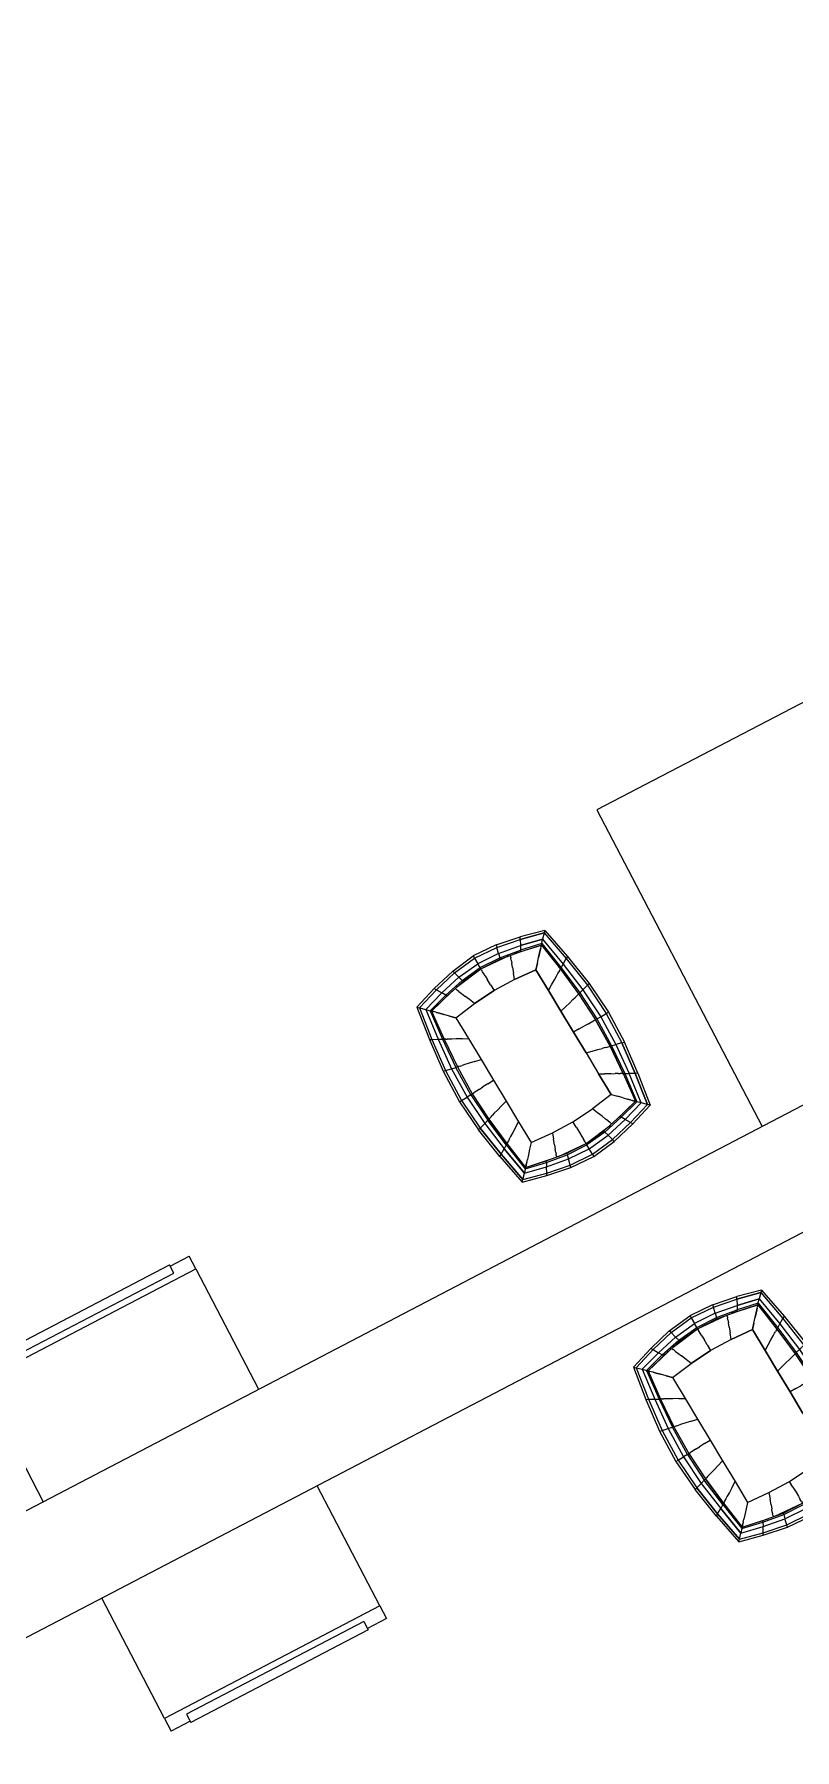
# Model space of a CAD drawing. Header units: metres. Extents: x -217 to -108, y -304 to -188.
# Drawn here: x -142.117 to -140.766, y -229.452 to -226.402 of the extents above; entities that cross this region are included whole.
import ezdxf

# ---------------------------------------------------------------- set-up
doc = ezdxf.new("R2010")
doc.units = ezdxf.units.M
for name, color, linetype, lineweight in [('A-FLOR', 192, 'Continuous', 9), ('A-WALL', 113, 'Continuous', 9), ('G-IMPT', 8, 'Continuous', 9), ('Q-CASE', 31, 'Continuous', 9), ('Q-SPCQ', 91, 'Continuous', 9)]:
    doc.layers.add(name, color=color, linetype=linetype, lineweight=lineweight)

# ---------------------------------------------------------------- blocks, each defined once
blk = doc.blocks.new('Vanity_Five_Sinks_3959 - 25_ Deep-V86-Nivel 3')
at = {"layer": 'Q-CASE'}
for p, q in [((3.0304, -0.635), (3.0304, 0)), ((-1.3275, -0.635), (3.0304, -0.635))]:
    blk.add_line(p, q, dxfattribs=at)
blk = doc.blocks.new('Wastebasket01 - 11ZWBK01_dwg-V96-Nivel 3')
at = {"layer": 'G-IMPT'}
for p, q in [((-0.1326, 0.1813), (-0.0892, 0.1939)), ((-0.1294, 0.178), (-0.087, 0.19)), ((-0.1294, 0.178), (-0.087, 0.19)), ((-0.0892, 0.1939), (-0.045, 0.2038)), ((-0.0892, 0.1939), (-0.087, 0.19)), ((-0.087, 0.19), (-0.0439, 0.1994)), ((-0.087, 0.19), (-0.0439, 0.1994)), ((-0.087, 0.19), (-0.0815, 0.1804)), ((-0.0815, 0.1804), (-0.0411, 0.1885)), ((-0.0815, 0.1804), (-0.0411, 0.1885)), ((-0.045, 0.2038), (0, 0.2079)), ((-0.0439, 0.1994), (-0.045, 0.2038)), ((-0.0439, 0.1994), (0, 0.2033)), ((-0.0439, 0.1994), (0, 0.2033)), ((-0.0439, 0.1994), (-0.0411, 0.1885)), ((-0.0411, 0.1885), (0, 0.1919)), ((-0.0411, 0.1885), (0, 0.1919)), ((-0.0391, 0.1809), (-0.0411, 0.1885)), ((-0.0391, 0.1809), (0, 0.1839)), ((0.045, 0.2038), (0, 0.2079)), ((0, 0.2079), (0, 0.2033)), ((0, 0.2033), (0.0439, 0.1994)), ((0, 0.2033), (0, 0.1919)), ((0, 0.2033), (0.0439, 0.1994)), ((0.0411, 0.1885), (0, 0.1919)), ((0.0411, 0.1885), (0, 0.1919)), ((0, 0.1839), (0, 0.1919)), ((0, 0.1839), (0, 0.1811)), ((0, 0.1839), (0.0391, 0.1809)), ((0.0411, 0.1885), (0.0391, 0.1809)), ((0.0411, 0.1885), (0.0439, 0.1994)), ((0.0411, 0.1885), (0.0815, 0.1804)), ((0.0411, 0.1885), (0.0815, 0.1804)), ((0.045, 0.2038), (0.0439, 0.1994)), ((0.0439, 0.1994), (0.087, 0.19)), ((0.0439, 0.1994), (0.087, 0.19)), ((0.045, 0.2038), (0.0892, 0.1939)), ((0.087, 0.19), (0.0815, 0.1804)), ((0.087, 0.19), (0.0892, 0.1939)), ((0.1294, 0.178), (0.087, 0.19)), ((0.087, 0.19), (0.1294, 0.178)), ((0.1326, 0.1813), (0.0892, 0.1939)), ((-0.1326, 0.1813), (-0.1433, 0.1207)), ((-0.1294, 0.178), (-0.1394, 0.1185)), ((-0.1294, 0.178), (-0.1394, 0.1185)), ((-0.1326, 0.1813), (-0.1294, 0.178)), ((-0.1326, 0.1813), (-0.1294, 0.178)), ((-0.1213, 0.17), (-0.1297, 0.1131)), ((-0.1213, 0.17), (-0.1297, 0.1131)), ((-0.1294, 0.178), (-0.1213, 0.17)), ((-0.1294, 0.178), (-0.1213, 0.17)), ((-0.1158, 0.1641), (-0.123, 0.1092)), ((-0.1213, 0.17), (-0.0815, 0.1804)), ((-0.1213, 0.17), (-0.0815, 0.1804)), ((-0.1213, 0.17), (-0.1158, 0.1641)), ((-0.1213, 0.17), (-0.1158, 0.1641)), ((-0.1139, 0.1621), (-0.1206, 0.1078)), ((-0.1139, 0.1621), (-0.1206, 0.1078)), ((-0.1158, 0.1641), (-0.0777, 0.1735)), ((-0.1139, 0.1621), (-0.1158, 0.1641)), ((-0.1139, 0.1621), (-0.1158, 0.1641)), ((-0.1139, 0.1621), (-0.0652, 0.1733)), ((-0.1139, 0.1621), (-0.0764, 0.1711)), ((-0.1128, 0.1609), (-0.1139, 0.1621)), ((-0.1139, 0.1621), (-0.1128, 0.1609)), ((-0.1128, 0.1609), (-0.1116, 0.1596)), ((-0.1116, 0.1596), (-0.1128, 0.1609)), ((-0.1099, 0.1579), (-0.1116, 0.1596)), ((-0.1099, 0.1579), (-0.1116, 0.1596)), ((-0.1077, 0.1555), (-0.1099, 0.1579)), ((-0.1077, 0.1555), (-0.1099, 0.1579)), ((-0.1039, 0.1515), (-0.1077, 0.1555)), ((-0.1077, 0.1555), (-0.1039, 0.1515)), ((-0.0777, 0.1735), (-0.0815, 0.1804)), ((-0.0777, 0.1735), (-0.0391, 0.1809)), ((-0.0764, 0.1711), (-0.0777, 0.1735)), ((-0.0764, 0.1711), (-0.0384, 0.1782)), ((-0.0569, 0.1736), (-0.0563, 0.1719)), ((-0.0554, 0.1698), (-0.0563, 0.1719)), ((-0.0543, 0.1668), (-0.0554, 0.1698)), ((-0.0543, 0.1668), (-0.0523, 0.1618)), ((-0.054, 0.1754), (0, 0.1811)), ((-0.0523, 0.1618), (-0.0494, 0.1544)), ((-0.0457, 0.1448), (-0.0494, 0.1544)), ((-0.0391, 0.1809), (-0.0384, 0.1782)), ((-0.0384, 0.1782), (0, 0.1811)), ((0, 0.1811), (0.054, 0.1754)), ((0, 0.1795), (0, 0.1811)), ((0, 0.1811), (0.0384, 0.1782)), ((0, 0.1795), (0, 0.1777)), ((0, 0.1753), (0, 0.1777)), ((0, 0.172), (0, 0.1753)), ((0, 0.1666), (0, 0.172)), ((0, 0.1666), (0, 0.1584)), ((0, 0.1479), (0, 0.1584)), ((0.0384, 0.1782), (0.0391, 0.1809)), ((0.0384, 0.1782), (0.0764, 0.1711)), ((0.0391, 0.1809), (0.0777, 0.1735)), ((0.0494, 0.1544), (0.0457, 0.1448)), ((0.0494, 0.1544), (0.0523, 0.1618)), ((0.0543, 0.1668), (0.0523, 0.1618)), ((0.0543, 0.1668), (0.0554, 0.1698)), ((0.0563, 0.1719), (0.0554, 0.1698)), ((0.0563, 0.1719), (0.0569, 0.1736)), ((0.1139, 0.1621), (0.0652, 0.1733)), ((0.0764, 0.1711), (0.0777, 0.1735)), ((0.0764, 0.1711), (0.1139, 0.1621)), ((0.0815, 0.1804), (0.0777, 0.1735)), ((0.1158, 0.1641), (0.0777, 0.1735)), ((0.1213, 0.17), (0.0815, 0.1804)), ((0.0815, 0.1804), (0.1213, 0.17)), ((0.1039, 0.1515), (0.1077, 0.1555)), ((0.1077, 0.1555), (0.1039, 0.1515)), ((0.1099, 0.1579), (0.1077, 0.1555)), ((0.1077, 0.1555), (0.1099, 0.1579)), ((0.1099, 0.1579), (0.1116, 0.1596)), ((0.1099, 0.1579), (0.1116, 0.1596)), ((0.1116, 0.1596), (0.1128, 0.1609)), ((0.1116, 0.1596), (0.1128, 0.1609)), ((0.1128, 0.1609), (0.1139, 0.1621)), ((0.1139, 0.1621), (0.1128, 0.1609)), ((0.1158, 0.1641), (0.1139, 0.1621)), ((0.1158, 0.1641), (0.1139, 0.1621)), ((0.1139, 0.1621), (0.1206, 0.1078)), ((0.1139, 0.1621), (0.1206, 0.1078)), ((0.1158, 0.1641), (0.1213, 0.17)), ((0.1158, 0.1641), (0.1213, 0.17)), ((0.1158, 0.1641), (0.123, 0.1092)), ((0.1294, 0.178), (0.1213, 0.17)), ((0.1294, 0.178), (0.1213, 0.17)), ((0.1213, 0.17), (0.1297, 0.1131)), ((0.1213, 0.17), (0.1297, 0.1131)), ((0.1326, 0.1813), (0.1294, 0.178)), ((0.1326, 0.1813), (0.1294, 0.178)), ((0.1294, 0.178), (0.1394, 0.1185)), ((0.1294, 0.178), (0.1394, 0.1185)), ((0.1326, 0.1813), (0.1433, 0.1207)), ((-0.1039, 0.1515), (-0.0983, 0.1457)), ((-0.0983, 0.1457), (-0.1039, 0.1515)), ((-0.091, 0.138), (-0.0983, 0.1457)), ((-0.091, 0.138), (-0.0983, 0.1457)), ((-0.0829, 0.1294), (-0.091, 0.138)), ((-0.091, 0.138), (-0.0829, 0.1294)), ((-0.0829, 0.1294), (-0.0415, 0.134)), ((-0.0829, 0.1294), (-0.0415, 0.134)), ((-0.0829, 0.1294), (-0.0829, 0.0863)), ((-0.0829, 0.1294), (-0.0829, 0.0863)), ((-0.0415, 0.134), (-0.0457, 0.1448)), ((0, 0.1361), (-0.0415, 0.134)), ((-0.0415, 0.134), (0, 0.1361)), ((0, 0.1479), (0, 0.1361)), ((0.0415, 0.134), (0, 0.1361)), ((0.0415, 0.134), (0, 0.1361)), ((0.0415, 0.134), (0.0457, 0.1448)), ((0.0829, 0.1294), (0.0415, 0.134)), ((0.0415, 0.134), (0.0829, 0.1294)), ((0.091, 0.138), (0.0829, 0.1294)), ((0.0829, 0.1294), (0.091, 0.138)), ((0.0829, 0.0863), (0.0829, 0.1294)), ((0.0829, 0.1294), (0.0829, 0.0863)), ((0.091, 0.138), (0.0983, 0.1457)), ((0.091, 0.138), (0.0983, 0.1457)), ((0.1039, 0.1515), (0.0983, 0.1457)), ((0.0983, 0.1457), (0.1039, 0.1515)), ((-0.1433, 0.1207), (-0.1515, 0.0599)), ((-0.1394, 0.1185), (-0.1471, 0.0587)), ((-0.1394, 0.1185), (-0.1471, 0.0587)), ((-0.1433, 0.1207), (-0.1394, 0.1185)), ((-0.1394, 0.1185), (-0.1297, 0.1131)), ((-0.1297, 0.1131), (-0.1362, 0.056)), ((-0.1297, 0.1131), (-0.1362, 0.056)), ((-0.1297, 0.1131), (-0.123, 0.1092)), ((-0.123, 0.1092), (-0.1285, 0.0541)), ((-0.1206, 0.1078), (-0.1258, 0.0534)), ((-0.1206, 0.1078), (-0.1258, 0.0534)), ((-0.1206, 0.1078), (-0.123, 0.1092)), ((-0.1206, 0.1078), (-0.1193, 0.1071)), ((-0.1178, 0.1062), (-0.1193, 0.1071)), ((-0.1178, 0.1062), (-0.1158, 0.1051)), ((-0.113, 0.1035), (-0.1158, 0.1051)), ((-0.1085, 0.1009), (-0.113, 0.1035)), ((-0.1017, 0.097), (-0.1085, 0.1009)), ((-0.0928, 0.0919), (-0.1017, 0.097)), ((-0.0928, 0.0919), (-0.0829, 0.0863)), ((0.0829, 0.0863), (0.0928, 0.0919)), ((0.0928, 0.0919), (0.1017, 0.097)), ((0.1017, 0.097), (0.1085, 0.1009)), ((0.1085, 0.1009), (0.113, 0.1035)), ((0.113, 0.1035), (0.1158, 0.1051)), ((0.1178, 0.1062), (0.1158, 0.1051)), ((0.1178, 0.1062), (0.1193, 0.1071)), ((0.1193, 0.1071), (0.1206, 0.1078)), ((0.1206, 0.1078), (0.123, 0.1092)), ((0.1206, 0.1078), (0.1258, 0.0534)), ((0.1206, 0.1078), (0.1258, 0.0534)), ((0.123, 0.1092), (0.1297, 0.1131)), ((0.123, 0.1092), (0.1285, 0.0541)), ((0.1297, 0.1131), (0.1394, 0.1185)), ((0.1297, 0.1131), (0.1362, 0.056)), ((0.1297, 0.1131), (0.1362, 0.056)), ((0.1433, 0.1207), (0.1394, 0.1185)), ((0.1394, 0.1185), (0.1471, 0.0587)), ((0.1394, 0.1185), (0.1471, 0.0587)), ((0.1433, 0.1207), (0.1515, 0.0599)), ((-0.0829, 0.0863), (-0.0829, 0.0432)), ((-0.0829, 0.0863), (-0.0829, 0.0432)), ((0.0829, 0.0432), (0.0829, 0.0863)), ((0.0829, 0.0863), (0.0829, 0.0432)), ((-0.1515, 0.0599), (-0.1547, -0.0015)), ((-0.1515, 0.0599), (-0.1471, 0.0587)), ((-0.1471, 0.0587), (-0.1501, -0.0015)), ((-0.1471, 0.0587), (-0.1501, -0.0015)), ((-0.1471, 0.0587), (-0.1362, 0.056)), ((-0.1362, 0.056), (-0.1387, -0.0015)), ((-0.1362, 0.056), (-0.1387, -0.0015)), ((-0.1362, 0.056), (-0.1285, 0.0541)), ((-0.1307, -0.0012), (-0.1285, 0.0541)), ((-0.1258, 0.0534), (-0.1285, 0.0541)), ((-0.1258, 0.0534), (-0.1279, -0.0012)), ((-0.1258, 0.0534), (-0.1279, -0.0012)), ((-0.1258, 0.0534), (-0.1243, 0.0531)), ((-0.1226, 0.0526), (-0.1243, 0.0531)), ((-0.1204, 0.0521), (-0.1226, 0.0526)), ((-0.1204, 0.0521), (-0.1172, 0.0513)), ((-0.112, 0.0501), (-0.1172, 0.0513)), ((-0.1042, 0.0482), (-0.112, 0.0501)), ((-0.0942, 0.0458), (-0.1042, 0.0482)), ((-0.0942, 0.0458), (-0.0829, 0.0432)), ((-0.0829, 0.0432), (-0.0829, 0)), ((-0.0829, 0.0432), (-0.0829, 0)), ((0.0829, 0.0432), (0.0942, 0.0458)), ((0.0829, 0), (0.0829, 0.0432)), ((0.0829, 0.0432), (0.0829, 0)), ((0.0942, 0.0458), (0.1042, 0.0482)), ((0.112, 0.0501), (0.1042, 0.0482)), ((0.112, 0.0501), (0.1172, 0.0513)), ((0.1204, 0.0521), (0.1172, 0.0513)), ((0.1204, 0.0521), (0.1226, 0.0526)), ((0.1243, 0.0531), (0.1226, 0.0526)), ((0.1243, 0.0531), (0.1258, 0.0534)), ((0.1258, 0.0534), (0.1285, 0.0541)), ((0.1258, 0.0534), (0.1279, -0.0012)), ((0.1258, 0.0534), (0.1279, -0.0012)), ((0.1362, 0.056), (0.1285, 0.0541)), ((0.1285, 0.0541), (0.1307, -0.0012)), ((0.1471, 0.0587), (0.1362, 0.056)), ((0.1362, 0.056), (0.1387, -0.0015)), ((0.1362, 0.056), (0.1387, -0.0015)), ((0.1515, 0.0599), (0.1471, 0.0587)), ((0.1471, 0.0587), (0.1501, -0.0015)), ((0.1471, 0.0587), (0.1501, -0.0015)), ((0.1515, 0.0599), (0.1547, -0.0015)), ((-0.1547, -0.0015), (-0.1513, -0.0618)), ((-0.1547, -0.0015), (-0.1501, -0.0015)), ((-0.1501, -0.0015), (-0.147, -0.0607)), ((-0.1501, -0.0015), (-0.1387, -0.0015)), ((-0.1501, -0.0015), (-0.147, -0.0607)), ((-0.1307, -0.0012), (-0.1387, -0.0015)), ((-0.1387, -0.0015), (-0.1361, -0.0579)), ((-0.1387, -0.0015), (-0.1361, -0.0579)), ((-0.1307, -0.0012), (-0.1279, -0.0012)), ((-0.1307, -0.0012), (-0.1284, -0.0557)), ((-0.1263, -0.0011), (-0.1279, -0.0012)), ((-0.1279, -0.0012), (-0.1258, -0.055)), ((-0.1279, -0.0012), (-0.1258, -0.055)), ((-0.1263, -0.0011), (-0.1245, -0.0011)), ((-0.1222, -0.001), (-0.1245, -0.0011)), ((-0.1188, -0.0009), (-0.1222, -0.001)), ((-0.1134, -0.0008), (-0.1188, -0.0009)), ((-0.1134, -0.0008), (-0.1052, -0.0006)), ((-0.0947, -0.0003), (-0.1052, -0.0006)), ((-0.0947, -0.0003), (-0.0829, 0)), ((-0.0829, 0), (-0.0829, -0.0432)), ((-0.0829, 0), (-0.0829, -0.0432)), ((0.0829, -0.0432), (0.0829, 0)), ((0.0829, 0), (0.0829, -0.0432)), ((0.0947, -0.0003), (0.0829, 0)), ((0.0947, -0.0003), (0.1052, -0.0006)), ((0.1134, -0.0008), (0.1052, -0.0006)), ((0.1134, -0.0008), (0.1188, -0.0009)), ((0.1188, -0.0009), (0.1222, -0.001)), ((0.1222, -0.001), (0.1245, -0.0011)), ((0.1263, -0.0011), (0.1245, -0.0011)), ((0.1279, -0.0012), (0.1258, -0.055)), ((0.1258, -0.055), (0.1279, -0.0012)), ((0.1263, -0.0011), (0.1279, -0.0012)), ((0.1307, -0.0012), (0.1279, -0.0012)), ((0.1307, -0.0012), (0.1284, -0.0557)), ((0.1307, -0.0012), (0.1387, -0.0015)), ((0.1387, -0.0015), (0.1361, -0.0579)), ((0.1387, -0.0015), (0.1361, -0.0579)), ((0.1387, -0.0015), (0.1501, -0.0015)), ((0.1501, -0.0015), (0.147, -0.0607)), ((0.1501, -0.0015), (0.147, -0.0607)), ((0.1501, -0.0015), (0.1547, -0.0015)), ((0.1547, -0.0015), (0.1513, -0.0618)), ((-0.1513, -0.0618), (-0.147, -0.0607)), ((-0.147, -0.0607), (-0.1361, -0.0579)), ((-0.147, -0.0607), (-0.1393, -0.1195)), ((-0.1393, -0.1195), (-0.147, -0.0607)), ((-0.1361, -0.0579), (-0.1284, -0.0557)), ((-0.1361, -0.0579), (-0.1296, -0.1141)), ((-0.1361, -0.0579), (-0.1296, -0.1141)), ((-0.1284, -0.0557), (-0.1258, -0.055)), ((-0.1229, -0.11), (-0.1284, -0.0557)), ((-0.1243, -0.0546), (-0.1258, -0.055)), ((-0.1258, -0.055), (-0.1206, -0.1086)), ((-0.1206, -0.1086), (-0.1258, -0.055)), ((-0.1225, -0.0541), (-0.1243, -0.0546)), ((-0.1203, -0.0535), (-0.1225, -0.0541)), ((-0.1203, -0.0535), (-0.1171, -0.0526)), ((-0.112, -0.0511), (-0.1171, -0.0526)), ((-0.1042, -0.049), (-0.112, -0.0511)), ((-0.0942, -0.0462), (-0.1042, -0.049)), ((-0.0942, -0.0462), (-0.0829, -0.0432)), ((-0.0829, -0.0432), (-0.0829, -0.0863)), ((-0.0829, -0.0432), (-0.0829, -0.0863)), ((0.0829, -0.0432), (0.0829, -0.0863)), ((0.0829, -0.0432), (0.0829, -0.0863)), ((0.0829, -0.0432), (0.0942, -0.0462)), ((0.0942, -0.0462), (0.1042, -0.049)), ((0.1042, -0.049), (0.112, -0.0511)), ((0.1171, -0.0526), (0.112, -0.0511)), ((0.1171, -0.0526), (0.1203, -0.0535)), ((0.1203, -0.0535), (0.1225, -0.0541)), ((0.1206, -0.1086), (0.1258, -0.055)), ((0.1258, -0.055), (0.1206, -0.1086)), ((0.1225, -0.0541), (0.1243, -0.0546)), ((0.1284, -0.0557), (0.1229, -0.11)), ((0.1258, -0.055), (0.1243, -0.0546)), ((0.1258, -0.055), (0.1284, -0.0557)), ((0.1284, -0.0557), (0.1361, -0.0579)), ((0.1361, -0.0579), (0.1296, -0.1141)), ((0.1361, -0.0579), (0.1296, -0.1141)), ((0.147, -0.0607), (0.1361, -0.0579)), ((0.1393, -0.1195), (0.147, -0.0607)), ((0.147, -0.0607), (0.1393, -0.1195)), ((0.147, -0.0607), (0.1513, -0.0618)), ((-0.1432, -0.1217), (-0.1513, -0.0618)), ((-0.0928, -0.0921), (-0.0829, -0.0863)), ((-0.0829, -0.0863), (-0.0829, -0.1294)), ((-0.0829, -0.0863), (-0.0829, -0.1294)), ((0.0829, -0.1294), (0.0829, -0.0863)), ((0.0829, -0.0863), (0.0829, -0.1294)), ((0.0829, -0.0863), (0.0928, -0.0921)), ((0.1432, -0.1217), (0.1513, -0.0618)), ((-0.1432, -0.1217), (-0.1393, -0.1195)), ((-0.1432, -0.1217), (-0.1326, -0.1813)), ((-0.1393, -0.1195), (-0.1296, -0.1141)), ((-0.1294, -0.178), (-0.1393, -0.1195)), ((-0.1393, -0.1195), (-0.1294, -0.178)), ((-0.1229, -0.11), (-0.1296, -0.1141)), ((-0.1213, -0.17), (-0.1296, -0.1141)), ((-0.1296, -0.1141), (-0.1213, -0.17)), ((-0.1229, -0.11), (-0.1206, -0.1086)), ((-0.1229, -0.11), (-0.1158, -0.1641)), ((-0.1193, -0.1078), (-0.1206, -0.1086)), ((-0.1139, -0.1621), (-0.1206, -0.1086)), ((-0.1206, -0.1086), (-0.1139, -0.1621)), ((-0.1177, -0.1069), (-0.1193, -0.1078)), ((-0.1158, -0.1058), (-0.1177, -0.1069)), ((-0.113, -0.1041), (-0.1158, -0.1058)), ((-0.1084, -0.1014), (-0.113, -0.1041)), ((-0.1016, -0.0974), (-0.1084, -0.1014)), ((-0.0928, -0.0921), (-0.1016, -0.0974)), ((0.1016, -0.0974), (0.0928, -0.0921)), ((0.1016, -0.0974), (0.1084, -0.1014)), ((0.113, -0.1041), (0.1084, -0.1014)), ((0.113, -0.1041), (0.1158, -0.1058)), ((0.1206, -0.1086), (0.1139, -0.1621)), ((0.1206, -0.1086), (0.1139, -0.1621)), ((0.1177, -0.1069), (0.1158, -0.1058)), ((0.1229, -0.11), (0.1158, -0.1641)), ((0.1193, -0.1078), (0.1177, -0.1069)), ((0.1193, -0.1078), (0.1206, -0.1086)), ((0.1206, -0.1086), (0.1229, -0.11)), ((0.1213, -0.17), (0.1296, -0.1141)), ((0.1213, -0.17), (0.1296, -0.1141)), ((0.1229, -0.11), (0.1296, -0.1141)), ((0.1393, -0.1195), (0.1294, -0.178)), ((0.1294, -0.178), (0.1393, -0.1195)), ((0.1393, -0.1195), (0.1296, -0.1141)), ((0.1432, -0.1217), (0.1326, -0.1813)), ((0.1432, -0.1217), (0.1393, -0.1195)), ((-0.1077, -0.1555), (-0.1039, -0.1515)), ((-0.1077, -0.1555), (-0.1039, -0.1515)), ((-0.0983, -0.1457), (-0.1039, -0.1515)), ((-0.0983, -0.1457), (-0.1039, -0.1515)), ((-0.091, -0.138), (-0.0983, -0.1457)), ((-0.091, -0.138), (-0.0983, -0.1457)), ((-0.0829, -0.1294), (-0.091, -0.138)), ((-0.0829, -0.1294), (-0.091, -0.138)), ((-0.0829, -0.1294), (-0.0415, -0.134)), ((-0.0829, -0.1294), (-0.0415, -0.134)), ((-0.0494, -0.1544), (-0.0457, -0.1448)), ((-0.0415, -0.134), (-0.0457, -0.1448)), ((-0.0415, -0.134), (0, -0.1361)), ((-0.0415, -0.134), (0, -0.1361)), ((0, -0.1361), (0.0415, -0.134)), ((0, -0.1361), (0.0415, -0.134)), ((0, -0.1479), (0, -0.1361)), ((0, -0.1479), (0, -0.1584)), ((0.0829, -0.1294), (0.0415, -0.134)), ((0.0829, -0.1294), (0.0415, -0.134)), ((0.0457, -0.1448), (0.0415, -0.134)), ((0.0494, -0.1544), (0.0457, -0.1448)), ((0.0829, -0.1294), (0.091, -0.138)), ((0.0829, -0.1294), (0.091, -0.138)), ((0.0983, -0.1457), (0.091, -0.138)), ((0.0983, -0.1457), (0.091, -0.138)), ((0.0983, -0.1457), (0.1039, -0.1515)), ((0.0983, -0.1457), (0.1039, -0.1515)), ((0.1039, -0.1515), (0.1077, -0.1555)), ((0.1077, -0.1555), (0.1039, -0.1515)), ((-0.1326, -0.1813), (-0.1294, -0.178)), ((-0.1326, -0.1813), (-0.1294, -0.178)), ((-0.1326, -0.1813), (-0.0892, -0.1939)), ((-0.1294, -0.178), (-0.1213, -0.17)), ((-0.1294, -0.178), (-0.1213, -0.17)), ((-0.1294, -0.178), (-0.087, -0.19)), ((-0.1294, -0.178), (-0.087, -0.19)), ((-0.1158, -0.1641), (-0.1213, -0.17)), ((-0.1158, -0.1641), (-0.1213, -0.17)), ((-0.1213, -0.17), (-0.0815, -0.1804)), ((-0.1213, -0.17), (-0.0815, -0.1804)), ((-0.1158, -0.1641), (-0.1139, -0.1621)), ((-0.1158, -0.1641), (-0.1139, -0.1621)), ((-0.1158, -0.1641), (-0.0777, -0.1735)), ((-0.1139, -0.1621), (-0.1128, -0.1609)), ((-0.1128, -0.1609), (-0.1139, -0.1621)), ((-0.1139, -0.1621), (-0.0652, -0.1733)), ((-0.1139, -0.1621), (-0.0764, -0.1711)), ((-0.1116, -0.1596), (-0.1128, -0.1609)), ((-0.1116, -0.1596), (-0.1128, -0.1609)), ((-0.1099, -0.1579), (-0.1116, -0.1596)), ((-0.1116, -0.1596), (-0.1099, -0.1579)), ((-0.1077, -0.1555), (-0.1099, -0.1579)), ((-0.1077, -0.1555), (-0.1099, -0.1579)), ((-0.087, -0.19), (-0.0815, -0.1804)), ((-0.0777, -0.1735), (-0.0815, -0.1804)), ((-0.0815, -0.1804), (-0.0411, -0.1885)), ((-0.0815, -0.1804), (-0.0411, -0.1885)), ((-0.0777, -0.1735), (-0.0764, -0.1711)), ((-0.0777, -0.1735), (-0.0391, -0.1809)), ((-0.0764, -0.1711), (-0.0384, -0.1782)), ((-0.0563, -0.1719), (-0.0569, -0.1736)), ((-0.0563, -0.1719), (-0.0554, -0.1698)), ((-0.0543, -0.1668), (-0.0554, -0.1698)), ((-0.0543, -0.1668), (-0.0523, -0.1618)), ((-0.054, -0.1754), (0, -0.1811)), ((-0.0494, -0.1544), (-0.0523, -0.1618)), ((-0.0391, -0.1809), (-0.0411, -0.1885)), ((-0.0384, -0.1782), (-0.0391, -0.1809)), ((-0.0391, -0.1809), (0, -0.1839)), ((-0.0384, -0.1782), (0, -0.1811)), ((0, -0.1584), (0, -0.1666)), ((0, -0.1666), (0, -0.172)), ((0, -0.1753), (0, -0.172)), ((0, -0.1777), (0, -0.1753)), ((0, -0.1811), (0.054, -0.1754)), ((0, -0.1777), (0, -0.1795)), ((0, -0.1811), (0.0384, -0.1782)), ((0, -0.1811), (0, -0.1795)), ((0.0391, -0.1809), (0, -0.1839)), ((0, -0.1811), (0, -0.1839)), ((0.0384, -0.1782), (0.0764, -0.1711)), ((0.0391, -0.1809), (0.0384, -0.1782)), ((0.0391, -0.1809), (0.0777, -0.1735)), ((0.0391, -0.1809), (0.0411, -0.1885)), ((0.0815, -0.1804), (0.0411, -0.1885)), ((0.0815, -0.1804), (0.0411, -0.1885)), ((0.0494, -0.1544), (0.0523, -0.1618)), ((0.0543, -0.1668), (0.0523, -0.1618)), ((0.0543, -0.1668), (0.0554, -0.1698)), ((0.0554, -0.1698), (0.0563, -0.1719)), ((0.0569, -0.1736), (0.0563, -0.1719)), ((0.1139, -0.1621), (0.0652, -0.1733)), ((0.0764, -0.1711), (0.1139, -0.1621)), ((0.0764, -0.1711), (0.0777, -0.1735)), ((0.1158, -0.1641), (0.0777, -0.1735)), ((0.0815, -0.1804), (0.0777, -0.1735)), ((0.0815, -0.1804), (0.1213, -0.17)), ((0.0815, -0.1804), (0.1213, -0.17)), ((0.087, -0.19), (0.0815, -0.1804)), ((0.087, -0.19), (0.1294, -0.178)), ((0.087, -0.19), (0.1294, -0.178)), ((0.0892, -0.1939), (0.1326, -0.1813)), ((0.1077, -0.1555), (0.1099, -0.1579)), ((0.1077, -0.1555), (0.1099, -0.1579)), ((0.1099, -0.1579), (0.1116, -0.1596)), ((0.1116, -0.1596), (0.1099, -0.1579)), ((0.1128, -0.1609), (0.1116, -0.1596)), ((0.1116, -0.1596), (0.1128, -0.1609)), ((0.1128, -0.1609), (0.1139, -0.1621)), ((0.1139, -0.1621), (0.1128, -0.1609)), ((0.1139, -0.1621), (0.1158, -0.1641)), ((0.1139, -0.1621), (0.1158, -0.1641)), ((0.1213, -0.17), (0.1158, -0.1641)), ((0.1213, -0.17), (0.1158, -0.1641)), ((0.1294, -0.178), (0.1213, -0.17)), ((0.1294, -0.178), (0.1213, -0.17)), ((0.1326, -0.1813), (0.1294, -0.178)), ((0.1326, -0.1813), (0.1294, -0.178)), ((-0.0892, -0.1939), (-0.087, -0.19)), ((-0.0892, -0.1939), (-0.045, -0.2038)), ((-0.087, -0.19), (-0.0439, -0.1994)), ((-0.087, -0.19), (-0.0439, -0.1994)), ((-0.045, -0.2038), (-0.0439, -0.1994)), ((-0.045, -0.2038), (0, -0.2079)), ((-0.0439, -0.1994), (-0.0411, -0.1885)), ((-0.0439, -0.1994), (0, -0.2033)), ((-0.0439, -0.1994), (0, -0.2033)), ((-0.0411, -0.1885), (0, -0.1919)), ((-0.0411, -0.1885), (0, -0.1919)), ((0, -0.1919), (0, -0.1839)), ((0, -0.1919), (0.0411, -0.1885)), ((0, -0.1919), (0.0411, -0.1885)), ((0, -0.2033), (0, -0.1919)), ((0, -0.2033), (0.0439, -0.1994)), ((0, -0.2033), (0.0439, -0.1994)), ((0, -0.2033), (0, -0.2079)), ((0, -0.2079), (0.045, -0.2038)), ((0.0439, -0.1994), (0.0411, -0.1885)), ((0.087, -0.19), (0.0439, -0.1994)), ((0.0439, -0.1994), (0.087, -0.19)), ((0.045, -0.2038), (0.0439, -0.1994)), ((0.0892, -0.1939), (0.045, -0.2038)), ((0.0892, -0.1939), (0.087, -0.19))]:
    blk.add_line(p, q, dxfattribs=at)
blk = doc.blocks.new('Wastebasket01 - Wastebasket01-V97-Nivel 3')
blk.add_blockref('Wastebasket01 - 11ZWBK01_dwg-V96-Nivel 3', (0, 0))
blk = doc.blocks.new('Wastebasket01 - 11ZWBK01_dwg-V81-Nivel 3')
at = {"layer": 'G-IMPT'}
for p, q in [((-0.1326, 0.1813), (-0.0892, 0.1939)), ((-0.1294, 0.178), (-0.087, 0.19)), ((-0.1294, 0.178), (-0.087, 0.19)), ((-0.0892, 0.1939), (-0.045, 0.2038)), ((-0.0892, 0.1939), (-0.087, 0.19)), ((-0.087, 0.19), (-0.0439, 0.1994)), ((-0.087, 0.19), (-0.0439, 0.1994)), ((-0.087, 0.19), (-0.0815, 0.1804)), ((-0.0815, 0.1804), (-0.0411, 0.1885)), ((-0.0815, 0.1804), (-0.0411, 0.1885)), ((-0.045, 0.2038), (0, 0.2079)), ((-0.0439, 0.1994), (-0.045, 0.2038)), ((-0.0439, 0.1994), (0, 0.2033)), ((-0.0439, 0.1994), (0, 0.2033)), ((-0.0439, 0.1994), (-0.0411, 0.1885)), ((-0.0411, 0.1885), (0, 0.1919)), ((-0.0411, 0.1885), (0, 0.1919)), ((-0.0391, 0.1809), (-0.0411, 0.1885)), ((-0.0391, 0.1809), (0, 0.1839)), ((0.045, 0.2038), (0, 0.2079)), ((0, 0.2079), (0, 0.2033)), ((0, 0.2033), (0.0439, 0.1994)), ((0, 0.2033), (0, 0.1919)), ((0, 0.2033), (0.0439, 0.1994)), ((0.0411, 0.1885), (0, 0.1919)), ((0.0411, 0.1885), (0, 0.1919)), ((0, 0.1839), (0, 0.1919)), ((0, 0.1839), (0, 0.1811)), ((0, 0.1839), (0.0391, 0.1809)), ((0.0411, 0.1885), (0.0391, 0.1809)), ((0.0411, 0.1885), (0.0439, 0.1994)), ((0.0411, 0.1885), (0.0815, 0.1804)), ((0.0411, 0.1885), (0.0815, 0.1804)), ((0.045, 0.2038), (0.0439, 0.1994)), ((0.0439, 0.1994), (0.087, 0.19)), ((0.0439, 0.1994), (0.087, 0.19)), ((0.045, 0.2038), (0.0892, 0.1939)), ((0.087, 0.19), (0.0815, 0.1804)), ((0.087, 0.19), (0.0892, 0.1939)), ((0.1294, 0.178), (0.087, 0.19)), ((0.087, 0.19), (0.1294, 0.178)), ((0.1326, 0.1813), (0.0892, 0.1939)), ((-0.1326, 0.1813), (-0.1433, 0.1207)), ((-0.1294, 0.178), (-0.1394, 0.1185)), ((-0.1294, 0.178), (-0.1394, 0.1185)), ((-0.1326, 0.1813), (-0.1294, 0.178)), ((-0.1326, 0.1813), (-0.1294, 0.178)), ((-0.1213, 0.17), (-0.1297, 0.1131)), ((-0.1213, 0.17), (-0.1297, 0.1131)), ((-0.1294, 0.178), (-0.1213, 0.17)), ((-0.1294, 0.178), (-0.1213, 0.17)), ((-0.1158, 0.1641), (-0.123, 0.1092)), ((-0.1213, 0.17), (-0.0815, 0.1804)), ((-0.1213, 0.17), (-0.0815, 0.1804)), ((-0.1213, 0.17), (-0.1158, 0.1641)), ((-0.1213, 0.17), (-0.1158, 0.1641)), ((-0.1139, 0.1621), (-0.1206, 0.1078)), ((-0.1139, 0.1621), (-0.1206, 0.1078)), ((-0.1158, 0.1641), (-0.0777, 0.1735)), ((-0.1139, 0.1621), (-0.1158, 0.1641)), ((-0.1139, 0.1621), (-0.1158, 0.1641)), ((-0.1139, 0.1621), (-0.0652, 0.1733)), ((-0.1139, 0.1621), (-0.0764, 0.1711)), ((-0.1128, 0.1609), (-0.1139, 0.1621)), ((-0.1139, 0.1621), (-0.1128, 0.1609)), ((-0.1128, 0.1609), (-0.1116, 0.1596)), ((-0.1116, 0.1596), (-0.1128, 0.1609)), ((-0.1099, 0.1579), (-0.1116, 0.1596)), ((-0.1099, 0.1579), (-0.1116, 0.1596)), ((-0.1077, 0.1555), (-0.1099, 0.1579)), ((-0.1077, 0.1555), (-0.1099, 0.1579)), ((-0.1039, 0.1515), (-0.1077, 0.1555)), ((-0.1077, 0.1555), (-0.1039, 0.1515)), ((-0.0777, 0.1735), (-0.0815, 0.1804)), ((-0.0777, 0.1735), (-0.0391, 0.1809)), ((-0.0764, 0.1711), (-0.0777, 0.1735)), ((-0.0764, 0.1711), (-0.0384, 0.1782)), ((-0.0575, 0.175), (-0.0569, 0.1736)), ((-0.0569, 0.1736), (-0.0563, 0.1719)), ((-0.0554, 0.1698), (-0.0563, 0.1719)), ((-0.0543, 0.1668), (-0.0554, 0.1698)), ((-0.0543, 0.1668), (-0.0523, 0.1618)), ((-0.054, 0.1754), (0, 0.1811)), ((-0.0523, 0.1618), (-0.0494, 0.1544)), ((-0.0457, 0.1448), (-0.0494, 0.1544)), ((-0.0391, 0.1809), (-0.0384, 0.1782)), ((-0.0384, 0.1782), (0, 0.1811)), ((0, 0.1811), (0.054, 0.1754)), ((0, 0.1795), (0, 0.1811)), ((0, 0.1811), (0.0384, 0.1782)), ((0, 0.1795), (0, 0.1777)), ((0, 0.1753), (0, 0.1777)), ((0, 0.172), (0, 0.1753)), ((0, 0.1666), (0, 0.172)), ((0, 0.1666), (0, 0.1584)), ((0, 0.1479), (0, 0.1584)), ((0.0384, 0.1782), (0.0391, 0.1809)), ((0.0384, 0.1782), (0.0764, 0.1711)), ((0.0391, 0.1809), (0.0777, 0.1735)), ((0.0494, 0.1544), (0.0457, 0.1448)), ((0.0494, 0.1544), (0.0523, 0.1618)), ((0.0543, 0.1668), (0.0523, 0.1618)), ((0.0543, 0.1668), (0.0554, 0.1698)), ((0.0563, 0.1719), (0.0554, 0.1698)), ((0.0563, 0.1719), (0.0569, 0.1736)), ((0.1139, 0.1621), (0.0652, 0.1733)), ((0.0764, 0.1711), (0.0777, 0.1735)), ((0.0764, 0.1711), (0.1139, 0.1621)), ((0.0815, 0.1804), (0.0777, 0.1735)), ((0.1158, 0.1641), (0.0777, 0.1735)), ((0.1213, 0.17), (0.0815, 0.1804)), ((0.0815, 0.1804), (0.1213, 0.17)), ((0.1039, 0.1515), (0.1077, 0.1555)), ((0.1077, 0.1555), (0.1039, 0.1515)), ((0.1099, 0.1579), (0.1077, 0.1555)), ((0.1077, 0.1555), (0.1099, 0.1579)), ((0.1099, 0.1579), (0.1116, 0.1596)), ((0.1099, 0.1579), (0.1116, 0.1596)), ((0.1116, 0.1596), (0.1128, 0.1609)), ((0.1116, 0.1596), (0.1128, 0.1609)), ((0.1128, 0.1609), (0.1139, 0.1621)), ((0.1139, 0.1621), (0.1128, 0.1609)), ((0.1158, 0.1641), (0.1139, 0.1621)), ((0.1158, 0.1641), (0.1139, 0.1621)), ((0.1139, 0.1621), (0.1206, 0.1078)), ((0.1139, 0.1621), (0.1206, 0.1078)), ((0.1158, 0.1641), (0.1213, 0.17)), ((0.1158, 0.1641), (0.1213, 0.17)), ((0.1158, 0.1641), (0.123, 0.1092)), ((0.1294, 0.178), (0.1213, 0.17)), ((0.1294, 0.178), (0.1213, 0.17)), ((0.1213, 0.17), (0.1297, 0.1131)), ((0.1213, 0.17), (0.1297, 0.1131)), ((0.1326, 0.1813), (0.1294, 0.178)), ((0.1326, 0.1813), (0.1294, 0.178)), ((0.1294, 0.178), (0.1394, 0.1185)), ((0.1294, 0.178), (0.1394, 0.1185)), ((0.1326, 0.1813), (0.1433, 0.1207)), ((-0.1039, 0.1515), (-0.0983, 0.1457)), ((-0.0983, 0.1457), (-0.1039, 0.1515)), ((-0.091, 0.138), (-0.0983, 0.1457)), ((-0.091, 0.138), (-0.0983, 0.1457)), ((-0.0829, 0.1294), (-0.091, 0.138)), ((-0.091, 0.138), (-0.0829, 0.1294)), ((-0.0829, 0.1294), (-0.0415, 0.134)), ((-0.0829, 0.1294), (-0.0415, 0.134)), ((-0.0829, 0.1294), (-0.0829, 0.0863)), ((-0.0829, 0.1294), (-0.0829, 0.0863)), ((-0.0415, 0.134), (-0.0457, 0.1448)), ((0, 0.1361), (-0.0415, 0.134)), ((-0.0415, 0.134), (0, 0.1361)), ((0, 0.1479), (0, 0.1361)), ((0.0415, 0.134), (0, 0.1361)), ((0.0415, 0.134), (0, 0.1361)), ((0.0415, 0.134), (0.0457, 0.1448)), ((0.0829, 0.1294), (0.0415, 0.134)), ((0.0415, 0.134), (0.0829, 0.1294)), ((0.091, 0.138), (0.0829, 0.1294)), ((0.0829, 0.1294), (0.091, 0.138)), ((0.0829, 0.0863), (0.0829, 0.1294)), ((0.0829, 0.1294), (0.0829, 0.0863)), ((0.091, 0.138), (0.0983, 0.1457)), ((0.091, 0.138), (0.0983, 0.1457)), ((0.1039, 0.1515), (0.0983, 0.1457)), ((0.0983, 0.1457), (0.1039, 0.1515)), ((-0.1433, 0.1207), (-0.1515, 0.0599)), ((-0.1394, 0.1185), (-0.1471, 0.0587)), ((-0.1394, 0.1185), (-0.1471, 0.0587)), ((-0.1433, 0.1207), (-0.1394, 0.1185)), ((-0.1394, 0.1185), (-0.1297, 0.1131)), ((-0.1297, 0.1131), (-0.1362, 0.056)), ((-0.1297, 0.1131), (-0.1362, 0.056)), ((-0.1297, 0.1131), (-0.123, 0.1092)), ((-0.123, 0.1092), (-0.1285, 0.0541)), ((-0.1206, 0.1078), (-0.1258, 0.0534)), ((-0.1206, 0.1078), (-0.1258, 0.0534)), ((-0.1206, 0.1078), (-0.123, 0.1092)), ((-0.1206, 0.1078), (-0.1193, 0.1071)), ((-0.1178, 0.1062), (-0.1193, 0.1071)), ((-0.1178, 0.1062), (-0.1158, 0.1051)), ((-0.113, 0.1035), (-0.1158, 0.1051)), ((-0.1085, 0.1009), (-0.113, 0.1035)), ((-0.1017, 0.097), (-0.1085, 0.1009)), ((-0.0928, 0.0919), (-0.1017, 0.097)), ((-0.0928, 0.0919), (-0.0829, 0.0863)), ((0.0829, 0.0863), (0.0928, 0.0919)), ((0.0928, 0.0919), (0.1017, 0.097)), ((0.1017, 0.097), (0.1085, 0.1009)), ((0.1085, 0.1009), (0.113, 0.1035)), ((0.113, 0.1035), (0.1158, 0.1051)), ((0.1178, 0.1062), (0.1158, 0.1051)), ((0.1178, 0.1062), (0.1193, 0.1071)), ((0.1193, 0.1071), (0.1206, 0.1078)), ((0.1206, 0.1078), (0.123, 0.1092)), ((0.1206, 0.1078), (0.1258, 0.0534)), ((0.1206, 0.1078), (0.1258, 0.0534)), ((0.123, 0.1092), (0.1297, 0.1131)), ((0.123, 0.1092), (0.1285, 0.0541)), ((0.1297, 0.1131), (0.1394, 0.1185)), ((0.1297, 0.1131), (0.1362, 0.056)), ((0.1297, 0.1131), (0.1362, 0.056)), ((0.1433, 0.1207), (0.1394, 0.1185)), ((0.1394, 0.1185), (0.1471, 0.0587)), ((0.1394, 0.1185), (0.1471, 0.0587)), ((0.1433, 0.1207), (0.1515, 0.0599)), ((-0.0829, 0.0863), (-0.0829, 0.0432)), ((-0.0829, 0.0863), (-0.0829, 0.0432)), ((0.0829, 0.0432), (0.0829, 0.0863)), ((0.0829, 0.0863), (0.0829, 0.0432)), ((-0.1515, 0.0599), (-0.1547, -0.0015)), ((-0.1515, 0.0599), (-0.1471, 0.0587)), ((-0.1471, 0.0587), (-0.1501, -0.0015)), ((-0.1471, 0.0587), (-0.1501, -0.0015)), ((-0.1471, 0.0587), (-0.1362, 0.056)), ((-0.1362, 0.056), (-0.1387, -0.0015)), ((-0.1362, 0.056), (-0.1387, -0.0015)), ((-0.1362, 0.056), (-0.1285, 0.0541)), ((-0.1307, -0.0012), (-0.1285, 0.0541)), ((-0.1258, 0.0534), (-0.1285, 0.0541)), ((-0.1258, 0.0534), (-0.1279, -0.0012)), ((-0.1258, 0.0534), (-0.1279, -0.0012)), ((-0.1258, 0.0534), (-0.1243, 0.0531)), ((-0.1226, 0.0526), (-0.1243, 0.0531)), ((-0.1204, 0.0521), (-0.1226, 0.0526)), ((-0.1204, 0.0521), (-0.1172, 0.0513)), ((-0.112, 0.0501), (-0.1172, 0.0513)), ((-0.1042, 0.0482), (-0.112, 0.0501)), ((-0.0942, 0.0458), (-0.1042, 0.0482)), ((-0.0942, 0.0458), (-0.0829, 0.0432)), ((-0.0829, 0.0432), (-0.0829, 0)), ((-0.0829, 0.0432), (-0.0829, 0)), ((0.0829, 0.0432), (0.0942, 0.0458)), ((0.0829, 0), (0.0829, 0.0432)), ((0.0829, 0.0432), (0.0829, 0)), ((0.0942, 0.0458), (0.1042, 0.0482)), ((0.112, 0.0501), (0.1042, 0.0482)), ((0.112, 0.0501), (0.1172, 0.0513)), ((0.1204, 0.0521), (0.1172, 0.0513)), ((0.1204, 0.0521), (0.1226, 0.0526)), ((0.1243, 0.0531), (0.1226, 0.0526)), ((0.1243, 0.0531), (0.1258, 0.0534)), ((0.1258, 0.0534), (0.1285, 0.0541)), ((0.1258, 0.0534), (0.1279, -0.0012)), ((0.1258, 0.0534), (0.1279, -0.0012)), ((0.1362, 0.056), (0.1285, 0.0541)), ((0.1285, 0.0541), (0.1307, -0.0012)), ((0.1471, 0.0587), (0.1362, 0.056)), ((0.1362, 0.056), (0.1387, -0.0015)), ((0.1362, 0.056), (0.1387, -0.0015)), ((0.1515, 0.0599), (0.1471, 0.0587)), ((0.1471, 0.0587), (0.1501, -0.0015)), ((0.1471, 0.0587), (0.1501, -0.0015)), ((0.1515, 0.0599), (0.1547, -0.0015)), ((-0.1547, -0.0015), (-0.1513, -0.0618)), ((-0.1547, -0.0015), (-0.1501, -0.0015)), ((-0.1501, -0.0015), (-0.147, -0.0607)), ((-0.1501, -0.0015), (-0.1387, -0.0015)), ((-0.1501, -0.0015), (-0.147, -0.0607)), ((-0.1307, -0.0012), (-0.1387, -0.0015)), ((-0.1387, -0.0015), (-0.1361, -0.0579)), ((-0.1387, -0.0015), (-0.1361, -0.0579)), ((-0.1307, -0.0012), (-0.1279, -0.0012)), ((-0.1307, -0.0012), (-0.1284, -0.0557)), ((-0.1263, -0.0011), (-0.1279, -0.0012)), ((-0.1279, -0.0012), (-0.1258, -0.055)), ((-0.1279, -0.0012), (-0.1258, -0.055)), ((-0.1263, -0.0011), (-0.1245, -0.0011)), ((-0.1222, -0.001), (-0.1245, -0.0011)), ((-0.1188, -0.0009), (-0.1222, -0.001)), ((-0.1134, -0.0008), (-0.1188, -0.0009)), ((-0.1134, -0.0008), (-0.1052, -0.0006)), ((-0.0947, -0.0003), (-0.1052, -0.0006)), ((-0.0947, -0.0003), (-0.0829, 0)), ((-0.0829, 0), (-0.0829, -0.0432)), ((-0.0829, 0), (-0.0829, -0.0432)), ((0.0829, -0.0432), (0.0829, 0)), ((0.0829, 0), (0.0829, -0.0432)), ((0.0947, -0.0003), (0.0829, 0)), ((0.0947, -0.0003), (0.1052, -0.0006)), ((0.1134, -0.0008), (0.1052, -0.0006)), ((0.1134, -0.0008), (0.1188, -0.0009)), ((0.1188, -0.0009), (0.1222, -0.001)), ((0.1222, -0.001), (0.1245, -0.0011)), ((0.1263, -0.0011), (0.1245, -0.0011)), ((0.1279, -0.0012), (0.1258, -0.055)), ((0.1258, -0.055), (0.1279, -0.0012)), ((0.1263, -0.0011), (0.1279, -0.0012)), ((0.1307, -0.0012), (0.1279, -0.0012)), ((0.1307, -0.0012), (0.1284, -0.0557)), ((0.1307, -0.0012), (0.1387, -0.0015)), ((0.1387, -0.0015), (0.1361, -0.0579)), ((0.1387, -0.0015), (0.1361, -0.0579)), ((0.1387, -0.0015), (0.1501, -0.0015)), ((0.1501, -0.0015), (0.147, -0.0607)), ((0.1501, -0.0015), (0.147, -0.0607)), ((0.1501, -0.0015), (0.1547, -0.0015)), ((0.1547, -0.0015), (0.1513, -0.0618)), ((-0.1513, -0.0618), (-0.147, -0.0607)), ((-0.147, -0.0607), (-0.1361, -0.0579)), ((-0.147, -0.0607), (-0.1393, -0.1195)), ((-0.1393, -0.1195), (-0.147, -0.0607)), ((-0.1361, -0.0579), (-0.1284, -0.0557)), ((-0.1361, -0.0579), (-0.1296, -0.1141)), ((-0.1361, -0.0579), (-0.1296, -0.1141)), ((-0.1284, -0.0557), (-0.1258, -0.055)), ((-0.1229, -0.11), (-0.1284, -0.0557)), ((-0.1243, -0.0546), (-0.1258, -0.055)), ((-0.1258, -0.055), (-0.1206, -0.1086)), ((-0.1206, -0.1086), (-0.1258, -0.055)), ((-0.1225, -0.0541), (-0.1243, -0.0546)), ((-0.1203, -0.0535), (-0.1225, -0.0541)), ((-0.1203, -0.0535), (-0.1171, -0.0526)), ((-0.112, -0.0511), (-0.1171, -0.0526)), ((-0.1042, -0.049), (-0.112, -0.0511)), ((-0.0942, -0.0462), (-0.1042, -0.049)), ((-0.0942, -0.0462), (-0.0829, -0.0432)), ((-0.0829, -0.0432), (-0.0829, -0.0863)), ((-0.0829, -0.0432), (-0.0829, -0.0863)), ((0.0829, -0.0432), (0.0829, -0.0863)), ((0.0829, -0.0432), (0.0829, -0.0863)), ((0.0829, -0.0432), (0.0942, -0.0462)), ((0.0942, -0.0462), (0.1042, -0.049)), ((0.1042, -0.049), (0.112, -0.0511)), ((0.1171, -0.0526), (0.112, -0.0511)), ((0.1171, -0.0526), (0.1203, -0.0535)), ((0.1203, -0.0535), (0.1225, -0.0541)), ((0.1206, -0.1086), (0.1258, -0.055)), ((0.1258, -0.055), (0.1206, -0.1086)), ((0.1225, -0.0541), (0.1243, -0.0546)), ((0.1284, -0.0557), (0.1229, -0.11)), ((0.1258, -0.055), (0.1243, -0.0546)), ((0.1258, -0.055), (0.1284, -0.0557)), ((0.1284, -0.0557), (0.1361, -0.0579)), ((0.1361, -0.0579), (0.1296, -0.1141)), ((0.1361, -0.0579), (0.1296, -0.1141)), ((0.147, -0.0607), (0.1361, -0.0579)), ((0.1393, -0.1195), (0.147, -0.0607)), ((0.147, -0.0607), (0.1393, -0.1195)), ((0.147, -0.0607), (0.1513, -0.0618)), ((-0.1432, -0.1217), (-0.1513, -0.0618)), ((-0.0928, -0.0921), (-0.0829, -0.0863)), ((-0.0829, -0.0863), (-0.0829, -0.1294)), ((-0.0829, -0.0863), (-0.0829, -0.1294)), ((0.0829, -0.1294), (0.0829, -0.0863)), ((0.0829, -0.0863), (0.0829, -0.1294)), ((0.0829, -0.0863), (0.0928, -0.0921)), ((0.1432, -0.1217), (0.1513, -0.0618)), ((-0.1432, -0.1217), (-0.1393, -0.1195)), ((-0.1432, -0.1217), (-0.1326, -0.1813)), ((-0.1393, -0.1195), (-0.1296, -0.1141)), ((-0.1294, -0.178), (-0.1393, -0.1195)), ((-0.1393, -0.1195), (-0.1294, -0.178)), ((-0.1229, -0.11), (-0.1296, -0.1141)), ((-0.1213, -0.17), (-0.1296, -0.1141)), ((-0.1296, -0.1141), (-0.1213, -0.17)), ((-0.1229, -0.11), (-0.1206, -0.1086)), ((-0.1229, -0.11), (-0.1158, -0.1641)), ((-0.1193, -0.1078), (-0.1206, -0.1086)), ((-0.1139, -0.1621), (-0.1206, -0.1086)), ((-0.1206, -0.1086), (-0.1139, -0.1621)), ((-0.1177, -0.1069), (-0.1193, -0.1078)), ((-0.1158, -0.1058), (-0.1177, -0.1069)), ((-0.113, -0.1041), (-0.1158, -0.1058)), ((-0.1084, -0.1014), (-0.113, -0.1041)), ((-0.1016, -0.0974), (-0.1084, -0.1014)), ((-0.0928, -0.0921), (-0.1016, -0.0974)), ((0.1016, -0.0974), (0.0928, -0.0921)), ((0.1016, -0.0974), (0.1084, -0.1014)), ((0.113, -0.1041), (0.1084, -0.1014)), ((0.113, -0.1041), (0.1158, -0.1058)), ((0.1206, -0.1086), (0.1139, -0.1621)), ((0.1206, -0.1086), (0.1139, -0.1621)), ((0.1177, -0.1069), (0.1158, -0.1058)), ((0.1229, -0.11), (0.1158, -0.1641)), ((0.1193, -0.1078), (0.1177, -0.1069)), ((0.1193, -0.1078), (0.1206, -0.1086)), ((0.1206, -0.1086), (0.1229, -0.11)), ((0.1213, -0.17), (0.1296, -0.1141)), ((0.1213, -0.17), (0.1296, -0.1141)), ((0.1229, -0.11), (0.1296, -0.1141)), ((0.1393, -0.1195), (0.1294, -0.178)), ((0.1294, -0.178), (0.1393, -0.1195)), ((0.1393, -0.1195), (0.1296, -0.1141)), ((0.1432, -0.1217), (0.1326, -0.1813)), ((0.1432, -0.1217), (0.1393, -0.1195)), ((-0.1077, -0.1555), (-0.1039, -0.1515)), ((-0.1077, -0.1555), (-0.1039, -0.1515)), ((-0.0983, -0.1457), (-0.1039, -0.1515)), ((-0.0983, -0.1457), (-0.1039, -0.1515)), ((-0.091, -0.138), (-0.0983, -0.1457)), ((-0.091, -0.138), (-0.0983, -0.1457)), ((-0.0829, -0.1294), (-0.091, -0.138)), ((-0.0829, -0.1294), (-0.091, -0.138)), ((-0.0829, -0.1294), (-0.0415, -0.134)), ((-0.0829, -0.1294), (-0.0415, -0.134)), ((-0.0494, -0.1544), (-0.0457, -0.1448)), ((-0.0415, -0.134), (-0.0457, -0.1448)), ((-0.0415, -0.134), (0, -0.1361)), ((-0.0415, -0.134), (0, -0.1361)), ((0, -0.1361), (0.0415, -0.134)), ((0, -0.1361), (0.0415, -0.134)), ((0, -0.1479), (0, -0.1361)), ((0, -0.1479), (0, -0.1584)), ((0.0829, -0.1294), (0.0415, -0.134)), ((0.0829, -0.1294), (0.0415, -0.134)), ((0.0457, -0.1448), (0.0415, -0.134)), ((0.0494, -0.1544), (0.0457, -0.1448)), ((0.0829, -0.1294), (0.091, -0.138)), ((0.0829, -0.1294), (0.091, -0.138)), ((0.0983, -0.1457), (0.091, -0.138)), ((0.0983, -0.1457), (0.091, -0.138)), ((0.0983, -0.1457), (0.1039, -0.1515)), ((0.0983, -0.1457), (0.1039, -0.1515)), ((0.1039, -0.1515), (0.1077, -0.1555)), ((0.1077, -0.1555), (0.1039, -0.1515)), ((-0.1326, -0.1813), (-0.1294, -0.178)), ((-0.1326, -0.1813), (-0.1294, -0.178)), ((-0.1326, -0.1813), (-0.0892, -0.1939)), ((-0.1294, -0.178), (-0.1213, -0.17)), ((-0.1294, -0.178), (-0.1213, -0.17)), ((-0.1294, -0.178), (-0.087, -0.19)), ((-0.1294, -0.178), (-0.087, -0.19)), ((-0.1158, -0.1641), (-0.1213, -0.17)), ((-0.1158, -0.1641), (-0.1213, -0.17)), ((-0.1213, -0.17), (-0.0815, -0.1804)), ((-0.1213, -0.17), (-0.0815, -0.1804)), ((-0.1158, -0.1641), (-0.1139, -0.1621)), ((-0.1158, -0.1641), (-0.1139, -0.1621)), ((-0.1158, -0.1641), (-0.0777, -0.1735)), ((-0.1139, -0.1621), (-0.1128, -0.1609)), ((-0.1128, -0.1609), (-0.1139, -0.1621)), ((-0.1139, -0.1621), (-0.0652, -0.1733)), ((-0.1139, -0.1621), (-0.0764, -0.1711)), ((-0.1116, -0.1596), (-0.1128, -0.1609)), ((-0.1116, -0.1596), (-0.1128, -0.1609)), ((-0.1099, -0.1579), (-0.1116, -0.1596)), ((-0.1116, -0.1596), (-0.1099, -0.1579)), ((-0.1077, -0.1555), (-0.1099, -0.1579)), ((-0.1077, -0.1555), (-0.1099, -0.1579)), ((-0.087, -0.19), (-0.0815, -0.1804)), ((-0.0777, -0.1735), (-0.0815, -0.1804)), ((-0.0815, -0.1804), (-0.0411, -0.1885)), ((-0.0815, -0.1804), (-0.0411, -0.1885)), ((-0.0777, -0.1735), (-0.0764, -0.1711)), ((-0.0777, -0.1735), (-0.0391, -0.1809)), ((-0.0764, -0.1711), (-0.0384, -0.1782)), ((-0.0563, -0.1719), (-0.0569, -0.1736)), ((-0.0563, -0.1719), (-0.0554, -0.1698)), ((-0.0543, -0.1668), (-0.0554, -0.1698)), ((-0.0543, -0.1668), (-0.0523, -0.1618)), ((-0.054, -0.1754), (0, -0.1811)), ((-0.0494, -0.1544), (-0.0523, -0.1618)), ((-0.0391, -0.1809), (-0.0411, -0.1885)), ((-0.0384, -0.1782), (-0.0391, -0.1809)), ((-0.0391, -0.1809), (0, -0.1839)), ((-0.0384, -0.1782), (0, -0.1811)), ((0, -0.1584), (0, -0.1666)), ((0, -0.1666), (0, -0.172)), ((0, -0.1753), (0, -0.172)), ((0, -0.1777), (0, -0.1753)), ((0, -0.1811), (0.054, -0.1754)), ((0, -0.1777), (0, -0.1795)), ((0, -0.1811), (0.0384, -0.1782)), ((0, -0.1811), (0, -0.1795)), ((0.0391, -0.1809), (0, -0.1839)), ((0, -0.1811), (0, -0.1839)), ((0.0384, -0.1782), (0.0764, -0.1711)), ((0.0391, -0.1809), (0.0384, -0.1782)), ((0.0391, -0.1809), (0.0777, -0.1735)), ((0.0391, -0.1809), (0.0411, -0.1885)), ((0.0815, -0.1804), (0.0411, -0.1885)), ((0.0815, -0.1804), (0.0411, -0.1885)), ((0.0494, -0.1544), (0.0523, -0.1618)), ((0.0543, -0.1668), (0.0523, -0.1618)), ((0.0543, -0.1668), (0.0554, -0.1698)), ((0.0554, -0.1698), (0.0563, -0.1719)), ((0.0569, -0.1736), (0.0563, -0.1719)), ((0.0569, -0.1736), (0.0575, -0.175)), ((0.1139, -0.1621), (0.0662, -0.173)), ((0.0764, -0.1711), (0.1139, -0.1621)), ((0.0764, -0.1711), (0.0777, -0.1735)), ((0.1158, -0.1641), (0.0777, -0.1735)), ((0.0815, -0.1804), (0.0777, -0.1735)), ((0.0815, -0.1804), (0.1213, -0.17)), ((0.0815, -0.1804), (0.1213, -0.17)), ((0.087, -0.19), (0.0815, -0.1804)), ((0.087, -0.19), (0.1294, -0.178)), ((0.087, -0.19), (0.1294, -0.178)), ((0.0892, -0.1939), (0.1326, -0.1813)), ((0.1077, -0.1555), (0.1099, -0.1579)), ((0.1077, -0.1555), (0.1099, -0.1579)), ((0.1099, -0.1579), (0.1116, -0.1596)), ((0.1116, -0.1596), (0.1099, -0.1579)), ((0.1128, -0.1609), (0.1116, -0.1596)), ((0.1116, -0.1596), (0.1128, -0.1609)), ((0.1128, -0.1609), (0.1139, -0.1621)), ((0.1139, -0.1621), (0.1128, -0.1609)), ((0.1139, -0.1621), (0.1158, -0.1641)), ((0.1139, -0.1621), (0.1158, -0.1641)), ((0.1213, -0.17), (0.1158, -0.1641)), ((0.1213, -0.17), (0.1158, -0.1641)), ((0.1294, -0.178), (0.1213, -0.17)), ((0.1294, -0.178), (0.1213, -0.17)), ((0.1326, -0.1813), (0.1294, -0.178)), ((0.1326, -0.1813), (0.1294, -0.178)), ((-0.0892, -0.1939), (-0.087, -0.19)), ((-0.0892, -0.1939), (-0.045, -0.2038)), ((-0.087, -0.19), (-0.0439, -0.1994)), ((-0.087, -0.19), (-0.0439, -0.1994)), ((-0.045, -0.2038), (-0.0439, -0.1994)), ((-0.045, -0.2038), (0, -0.2079)), ((-0.0439, -0.1994), (-0.0411, -0.1885)), ((-0.0439, -0.1994), (0, -0.2033)), ((-0.0439, -0.1994), (0, -0.2033)), ((-0.0411, -0.1885), (0, -0.1919)), ((-0.0411, -0.1885), (0, -0.1919)), ((0, -0.1919), (0, -0.1839)), ((0, -0.1919), (0.0411, -0.1885)), ((0, -0.1919), (0.0411, -0.1885)), ((0, -0.2033), (0, -0.1919)), ((0, -0.2033), (0.0439, -0.1994)), ((0, -0.2033), (0.0439, -0.1994)), ((0, -0.2033), (0, -0.2079)), ((0, -0.2079), (0.045, -0.2038)), ((0.0439, -0.1994), (0.0411, -0.1885)), ((0.087, -0.19), (0.0439, -0.1994)), ((0.0439, -0.1994), (0.087, -0.19)), ((0.045, -0.2038), (0.0439, -0.1994)), ((0.0892, -0.1939), (0.045, -0.2038)), ((0.0892, -0.1939), (0.087, -0.19))]:
    blk.add_line(p, q, dxfattribs=at)
blk = doc.blocks.new('Wastebasket01 - Wastebasket01-V83-Nivel 3')
blk.add_blockref('Wastebasket01 - 11ZWBK01_dwg-V81-Nivel 3', (0, 0))
blk = doc.blocks.new('papelera - 10zbac07_dwg-V101-Nivel 3')
at = {"layer": 'G-IMPT'}
for p, q in [((0.2413, 0.4318), (0, 0.4318)), ((0.2413, 0.4318), (0.2667, 0.4318)), ((0.2413, 0.4318), (0.2413, 0)), ((0.2667, 0.4318), (0.2667, 0.3937)), ((0.2527, 0.3937), (0.2527, 0.0381)), ((0.2527, 0.3937), (0.2694, 0.3937)), ((0.2694, 0.3937), (0.2694, 0.0381)), ((0.2527, 0.0381), (0.2694, 0.0381)), ((0.2667, 0.0381), (0.2667, 0)), ((0.2413, 0), (0, 0)), ((0.2413, 0), (0.2667, 0))]:
    blk.add_line(p, q, dxfattribs=at)
blk = doc.blocks.new('papelera - papelera-V102-Nivel 3')
blk.add_blockref('papelera - 10zbac07_dwg-V101-Nivel 3', (0, 0))
blk = doc.blocks.new('papelera - papelera-V108-Nivel 3')
blk.add_blockref('papelera - 10zbac07_dwg-V101-Nivel 3', (0, 0))

msp = doc.modelspace()

# ---------------------------------------------------------------- linework, layer by layer
at = {"layer": 'A-FLOR'}
msp.add_arc((-148.6429, -232.2808), 14.3165, 315.88297, 92.68728, dxfattribs=at)
at = {"layer": 'A-WALL', "lineweight": 25}
for p, q in [((-136.8732, -226.2819), (-142.8414, -229.3973)), ((-142.759, -229.5799), (-136.7806, -226.4592))]:
    msp.add_line(p, q, dxfattribs=at)
at = {"layer": 'A-WALL'}
for radius, start, end in [(13.3748, 316.37791, 92.19234), (13.1748, 316.73141, 91.83884)]:
    msp.add_arc((-148.6073, -232.2647), radius, start, end, dxfattribs=at)

# ---------------------------------------------------------------- block references
at = {"layer": 'Q-CASE', "rotation": 207.5649115817998}
msp.add_blockref('Vanity_Five_Sinks_3959 - 25_ Deep-V86-Nivel 3', (-138.1376, -226.9419), dxfattribs=at)
at = {"layer": 'Q-SPCQ'}
for name, p, rotation in [('Wastebasket01 - Wastebasket01-V97-Nivel 3', (-141.2303, -228.2191), 31.03857264430017), ('papelera - papelera-V102-Nivel 3', (-141.7188, -228.8113), 117.5649115817996), ('Wastebasket01 - Wastebasket01-V83-Nivel 3', (-140.8454, -228.8587), 31.03857264430017), ('papelera - papelera-V108-Nivel 3', (-141.9976, -229.1824), 297.5649115817985)]:
    msp.add_blockref(name, p, dxfattribs=dict(at, rotation=rotation))

doc.saveas('drawing.dxf')
